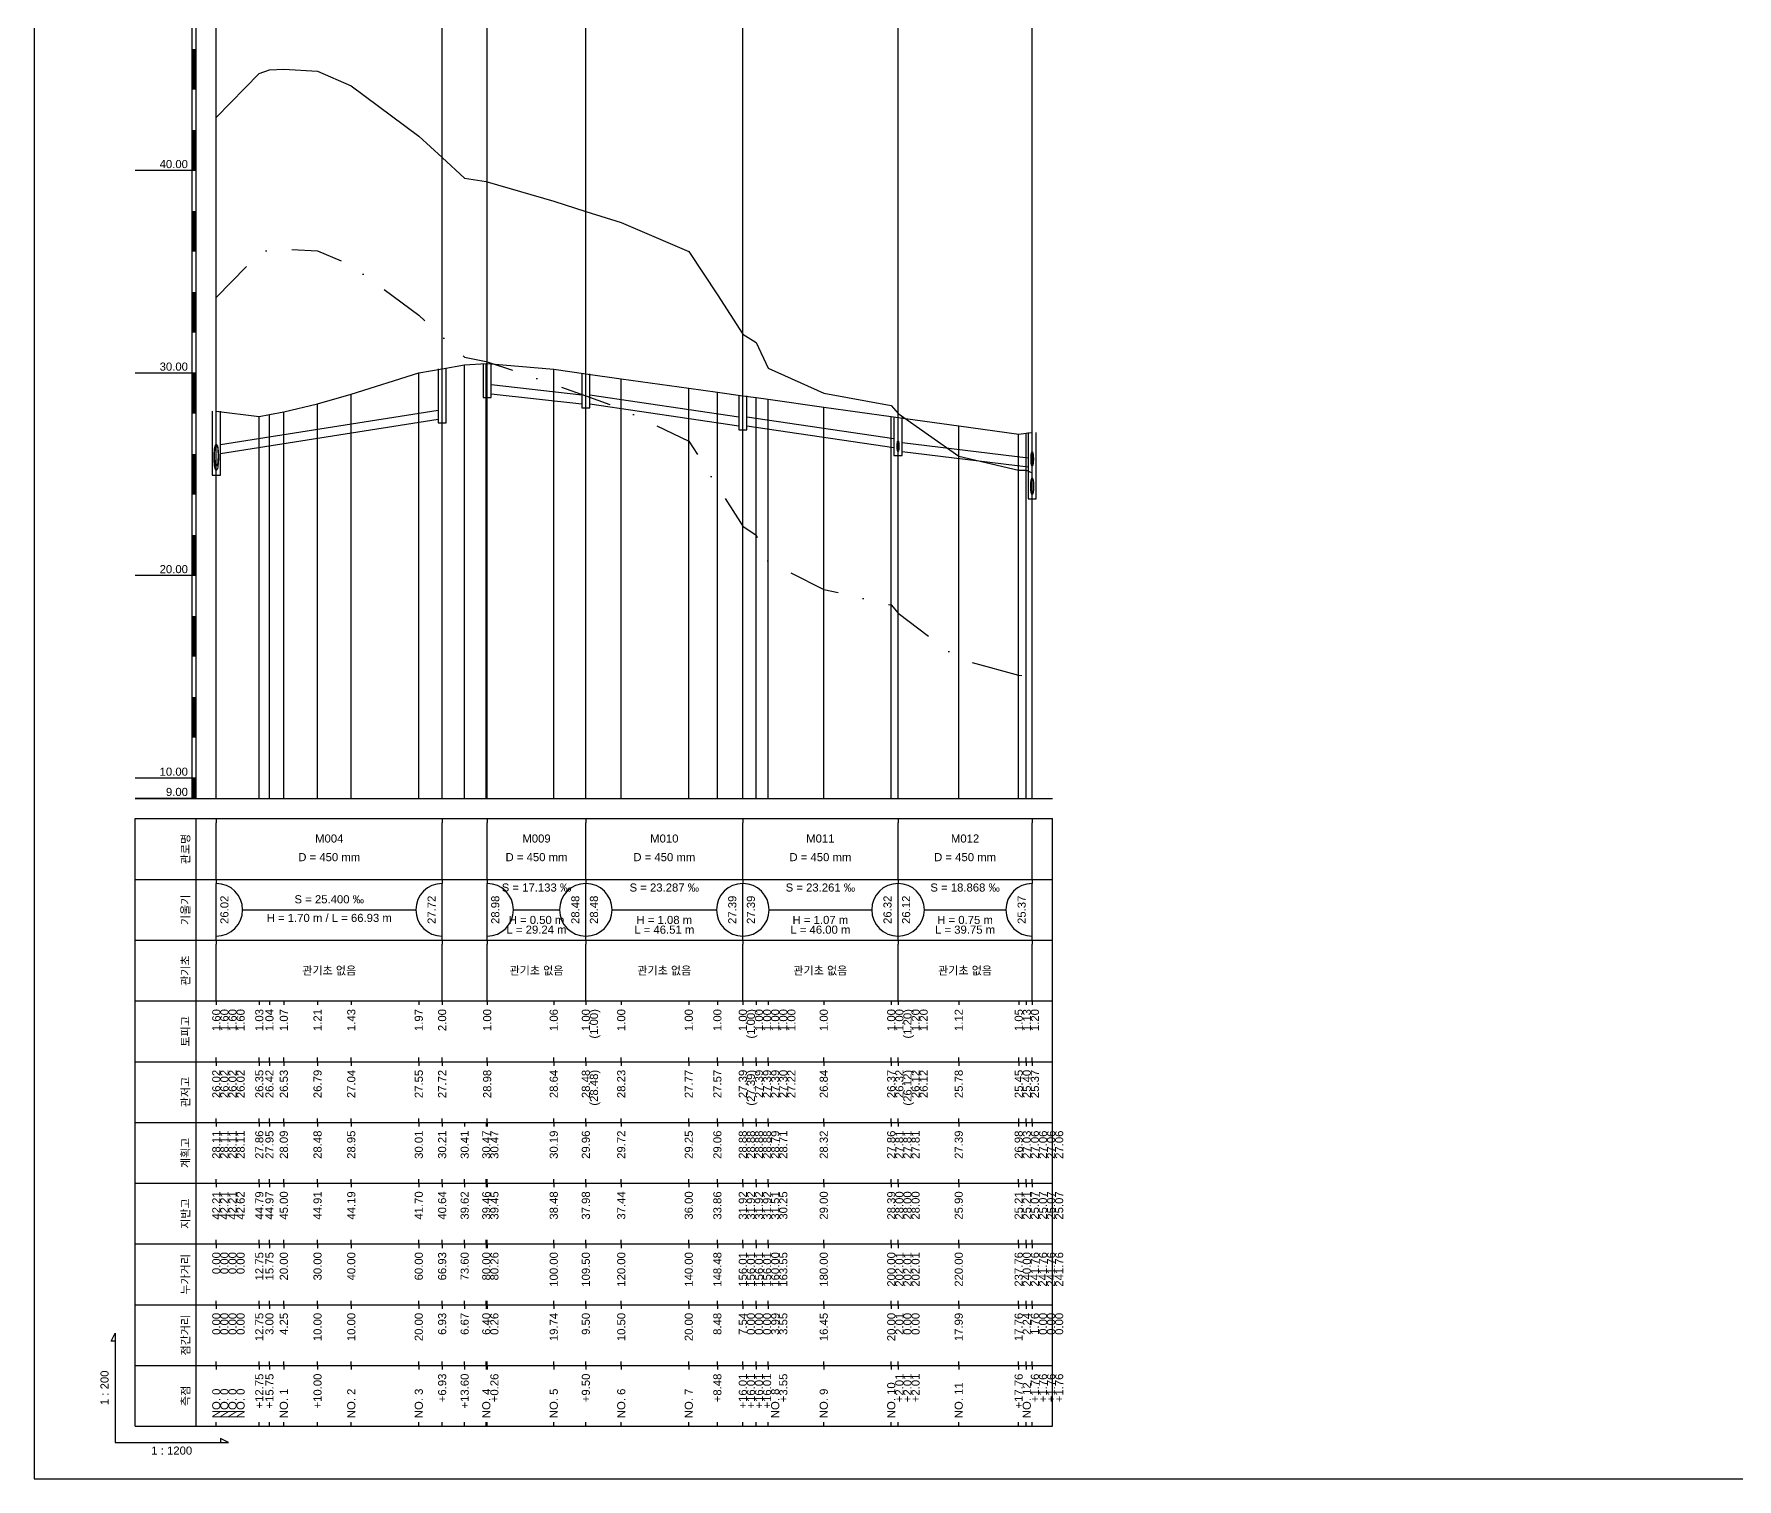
# Model space of a CAD drawing. Header units: millimetres. Extents: x -105495 to 3444, y -108190 to 2013.
# Drawn here: x 20 to 440.5, y -45080 to -44723.3 of the extents above; entities that cross this region are included whole.
import ezdxf
from ezdxf.enums import TextEntityAlignment as Align

# ---------------------------------------------------------------- set-up
doc = ezdxf.new("R2010")
doc.units = ezdxf.units.MM
doc.linetypes.add('DASHDOT', pattern=[25.4, 12.7, -6.35, 0, -6.35])
for name, color, linetype in [('KZ_종단_계획선', 1, 'Continuous'), ('KZ_종단_관로', 4, 'Continuous'), ('KZ_종단_깃발', 7, 'Continuous'), ('KZ_종단_도각', 7, 'Continuous'), ('KZ_종단_맨홀', 4, 'Continuous'), ('KZ_종단_수직선', 7, 'Continuous'), ('KZ_종단_암선1', 56, 'DASHDOT'), ('KZ_종단_원형관', 4, 'Continuous'), ('KZ_종단_지반선', 3, 'Continuous'), ('KZ_종단_테이블문자', 7, 'Continuous'), ('KZ_종단_테이블선', 7, 'Continuous'), ('KZ_종단_폴대', 7, 'Continuous')]:
    doc.layers.add(name, color=color, linetype=linetype)
doc.styles.get("Standard").update_dxf_attribs({"font": 'arial.ttf'})

msp = doc.modelspace()

# ---------------------------------------------------------------- linework, layer by layer
at = {"layer": 'KZ_종단_계획선'}
msp.add_lwpolyline([(65, -44816.44), (65, -44816.44), (65, -44816.44), (65, -44816.44), (75.62, -44817.7), (78.12, -44817.24), (81.67, -44816.54), (90, -44814.59), (98.33, -44812.24), (115, -44806.96), (120.77, -44805.94), (126.33, -44804.96), (131.67, -44804.65), (131.89, -44804.67), (148.33, -44806.07), (156.25, -44807.18), (165, -44808.4), (181.67, -44810.73), (188.73, -44811.71), (195.01, -44812.59), (195.01, -44812.59), (195.01, -44812.59), (195.01, -44812.59), (198.33, -44813.05), (201.29, -44813.47), (215, -44815.38), (231.67, -44817.71), (233.34, -44817.94), (233.35, -44817.94), (233.35, -44817.94), (248.33, -44820.03), (263.14, -44822.1), (265, -44821.87), (266.47, -44821.69)], dxfattribs=at)
at = {"layer": 'KZ_종단_관로'}
for p, q in [((132.89, -44809.86), (155.25, -44812.36)), ((132.89, -44812.11), (155.25, -44814.61)), ((157.25, -44812.36), (194.01, -44817.78)), ((66, -44824.63), (119.77, -44816.13)), ((157.25, -44814.61), (194.01, -44820.03)), ((66, -44826.88), (119.77, -44818.38)), ((196.01, -44817.78), (232.34, -44823.13)), ((196.01, -44820.03), (232.34, -44825.38)), ((234.34, -44824.15), (265.47, -44827.9)), ((234.34, -44826.4), (265.47, -44830.15))]:
    msp.add_line(p, q, dxfattribs=at)
at = {"layer": 'KZ_종단_깃발'}
for p, q in [((65, -44912), (65, -44692)), ((120.77, -44912), (120.77, -44692)), ((131.89, -44912), (131.89, -44692)), ((156.25, -44912), (156.25, -44692)), ((195.01, -44912), (195.01, -44692)), ((233.34, -44912), (233.34, -44692)), ((266.47, -44912), (266.47, -44692))]:
    msp.add_line(p, q, dxfattribs=at)
at = {"layer": 'KZ_종단_도각'}
msp.add_lwpolyline([(20, -45080), (861, -45080), (861, -44486), (20, -44486)], close=True, dxfattribs=at)
at = {"layer": 'KZ_종단_맨홀'}
for points in [[(119.77, -44805.94), (119.77, -44819.32), (121.77, -44819.32), (121.77, -44805.94)], [(130.89, -44804.67), (130.89, -44813.05), (132.89, -44813.05), (132.89, -44804.67)], [(155.25, -44807.18), (155.25, -44815.55), (157.25, -44815.55), (157.25, -44807.18)], [(194.01, -44812.59), (194.01, -44820.97), (196.01, -44820.97), (196.01, -44812.59)], [(64, -44816.44), (64, -44832.19), (66, -44832.19), (66, -44816.44)], [(232.34, -44817.94), (232.34, -44827.34), (234.34, -44827.34), (234.34, -44817.94)], [(265.47, -44821.69), (265.47, -44838.02), (267.47, -44838.02), (267.47, -44821.69)]]:
    msp.add_lwpolyline(points, dxfattribs=at)
at = {"layer": 'KZ_종단_수직선'}
for p, q in [((115, -44912), (115, -44806.96)), ((120.77, -44912), (120.77, -44805.94)), ((126.33, -44912), (126.33, -44804.96)), ((131.67, -44912), (131.67, -44804.65)), ((131.88, -44912), (131.88, -44804.67)), ((148.33, -44912), (148.33, -44806.07)), ((156.25, -44912), (156.25, -44807.18)), ((165, -44912), (165, -44808.4)), ((98.33, -44912), (98.33, -44812.24)), ((181.67, -44912), (181.67, -44810.73)), ((188.73, -44912), (188.73, -44811.71)), ((195.01, -44912), (195.01, -44812.59)), ((195.01, -44912), (195.01, -44812.59)), ((195.01, -44912), (195.01, -44812.59)), ((195.01, -44912), (195.01, -44812.59)), ((65, -44912), (65, -44816.44)), ((65, -44912), (65, -44816.44)), ((65, -44912), (65, -44816.44)), ((65, -44912), (65, -44816.44)), ((65, -44912), (65, -44816.44)), ((65, -44912), (65, -44816.44)), ((65, -44912), (65, -44816.44)), ((81.67, -44912), (81.67, -44816.54)), ((90, -44912), (90, -44814.59)), ((198.33, -44912), (198.33, -44813.05)), ((201.29, -44912), (201.29, -44813.47)), ((215, -44912), (215, -44815.38)), ((75.62, -44912), (75.62, -44817.7)), ((78.12, -44912), (78.12, -44817.24)), ((231.67, -44912), (231.67, -44817.71)), ((233.34, -44912), (233.34, -44817.94)), ((233.34, -44912), (233.34, -44817.94)), ((233.34, -44912), (233.34, -44817.94)), ((248.33, -44912), (248.33, -44820.03)), ((263.13, -44912), (263.13, -44822.1)), ((265, -44912), (265, -44821.87)), ((266.47, -44912), (266.47, -44821.69)), ((266.47, -44912), (266.47, -44821.69)), ((266.47, -44912), (266.47, -44821.69)), ((266.47, -44912), (266.47, -44821.69))]:
    msp.add_line(p, q, dxfattribs=at)
at = {"layer": 'KZ_종단_암선1', "flags": 128}
msp.add_lwpolyline([(65, -44790.4), (65, -44790.4), (65, -44790.4), (65, -44788.33), (75.62, -44777.47), (78.12, -44776.54), (81.67, -44776.38), (90, -44776.82), (98.33, -44780.37), (115, -44792.73), (120.77, -44798), (126.33, -44803.06), (131.67, -44804.12), (131.88, -44804.2), (148.33, -44809.76), (156.25, -44812.62), (165, -44815.77), (181.67, -44823.77), (188.73, -44834.84), (195.01, -44844.8), (195.01, -44844.8), (195.01, -44844.8), (195.01, -44844.8), (198.33, -44847.02), (201.29, -44853.5), (215, -44860.39), (231.67, -44864.25), (233.34, -44866.29), (233.34, -44866.29), (233.34, -44866.29), (248.33, -44877.54), (263.13, -44881.59), (265, -44881.71), (266.47, -44882.56), (266.47, -44882.56), (266.47, -44882.56), (266.47, -44882.56)], dxfattribs=at)
at = {"layer": 'KZ_종단_원형관'}
for p, q in [((64.66, -44825.37), (64.73, -44825.05)), ((64.72, -44825.36), (64.78, -44825.1)), ((64.73, -44825.05), (64.82, -44824.81)), ((64.78, -44825.1), (64.85, -44824.91)), ((64.82, -44824.81), (64.91, -44824.67)), ((64.85, -44824.91), (64.92, -44824.79)), ((64.91, -44824.67), (65, -44824.62)), ((64.92, -44824.79), (65, -44824.75)), ((65, -44824.62), (65.09, -44824.67)), ((65, -44824.75), (65.08, -44824.79)), ((65.08, -44824.79), (65.15, -44824.91)), ((65.09, -44824.67), (65.18, -44824.81)), ((65.15, -44824.91), (65.22, -44825.1)), ((65.18, -44824.81), (65.27, -44825.05)), ((65.22, -44825.1), (65.28, -44825.36)), ((65.27, -44825.05), (65.34, -44825.37)), ((233.12, -44825.06), (233.13, -44824.84)), ((233.13, -44825.29), (233.12, -44825.06)), ((233.13, -44824.84), (233.14, -44824.62)), ((233.14, -44825.51), (233.13, -44825.29)), ((233.14, -44824.62), (233.15, -44824.41)), ((233.15, -44824.41), (233.18, -44824.22)), ((233.18, -44824.22), (233.2, -44824.06)), ((233.2, -44824.06), (233.23, -44823.93)), ((233.23, -44823.93), (233.27, -44823.83)), ((233.27, -44823.83), (233.31, -44823.77)), ((233.31, -44823.77), (233.34, -44823.75)), ((233.34, -44823.75), (233.38, -44823.77)), ((233.38, -44823.77), (233.42, -44823.83)), ((233.42, -44823.83), (233.45, -44823.93)), ((233.45, -44823.93), (233.48, -44824.06)), ((233.48, -44824.06), (233.51, -44824.22)), ((233.51, -44824.22), (233.53, -44824.41)), ((233.53, -44824.41), (233.55, -44824.62)), ((233.55, -44824.62), (233.56, -44824.84)), ((233.56, -44825.29), (233.55, -44825.51)), ((233.56, -44824.84), (233.56, -44825.06)), ((233.56, -44825.06), (233.56, -44825.29)), ((64.47, -44827.81), (64.48, -44827.26)), ((64.48, -44828.36), (64.47, -44827.81)), ((64.48, -44827.26), (64.5, -44826.72)), ((64.5, -44828.9), (64.48, -44828.36)), ((64.5, -44826.72), (64.54, -44826.21)), ((64.54, -44829.4), (64.5, -44828.9)), ((64.54, -44826.21), (64.59, -44825.76)), ((64.59, -44829.86), (64.54, -44829.4)), ((64.56, -44827.37), (64.57, -44826.92)), ((64.57, -44827.83), (64.56, -44827.37)), ((64.57, -44826.92), (64.59, -44826.48)), ((64.59, -44828.27), (64.57, -44827.83)), ((64.59, -44825.76), (64.66, -44825.37)), ((64.59, -44826.48), (64.62, -44826.06)), ((64.62, -44828.69), (64.59, -44828.27)), ((64.62, -44826.06), (64.66, -44825.69)), ((64.66, -44829.06), (64.62, -44828.69)), ((64.66, -44825.69), (64.72, -44825.36)), ((64.72, -44829.39), (64.66, -44829.06)), ((64.78, -44829.65), (64.72, -44829.39)), ((65.28, -44829.39), (65.22, -44829.65)), ((65.28, -44825.36), (65.34, -44825.69)), ((65.34, -44829.06), (65.28, -44829.39)), ((65.34, -44825.37), (65.41, -44825.76)), ((65.34, -44825.69), (65.38, -44826.06)), ((65.38, -44828.69), (65.34, -44829.06)), ((65.38, -44826.06), (65.41, -44826.48)), ((65.41, -44828.27), (65.38, -44828.69)), ((65.41, -44825.76), (65.46, -44826.21)), ((65.41, -44826.48), (65.43, -44826.92)), ((65.43, -44827.83), (65.41, -44828.27)), ((65.46, -44829.4), (65.41, -44829.86)), ((65.43, -44826.92), (65.44, -44827.37)), ((65.44, -44827.37), (65.43, -44827.83)), ((65.46, -44826.21), (65.5, -44826.72)), ((65.5, -44828.9), (65.46, -44829.4)), ((65.5, -44826.72), (65.52, -44827.26)), ((65.52, -44828.36), (65.5, -44828.9)), ((65.52, -44827.26), (65.53, -44827.81)), ((65.53, -44827.81), (65.52, -44828.36)), ((233.15, -44825.72), (233.14, -44825.51)), ((233.18, -44825.91), (233.15, -44825.72)), ((233.2, -44826.07), (233.18, -44825.91)), ((233.23, -44826.2), (233.2, -44826.07)), ((233.27, -44826.3), (233.23, -44826.2)), ((233.31, -44826.36), (233.27, -44826.3)), ((233.34, -44826.38), (233.31, -44826.36)), ((233.38, -44826.36), (233.34, -44826.38)), ((233.42, -44826.3), (233.38, -44826.36)), ((233.45, -44826.2), (233.42, -44826.3)), ((233.48, -44826.07), (233.45, -44826.2)), ((233.51, -44825.91), (233.48, -44826.07)), ((233.53, -44825.72), (233.51, -44825.91)), ((233.55, -44825.51), (233.53, -44825.72)), ((266.18, -44827.89), (266.19, -44827.6)), ((266.18, -44828.19), (266.18, -44827.89)), ((266.18, -44828.5), (266.18, -44828.19)), ((266.19, -44828.79), (266.18, -44828.5)), ((266.19, -44827.6), (266.22, -44827.32)), ((266.22, -44829.07), (266.19, -44828.79)), ((266.22, -44827.32), (266.24, -44827.07)), ((266.24, -44829.32), (266.22, -44829.07)), ((266.24, -44827.07), (266.28, -44826.85)), ((266.28, -44829.54), (266.24, -44829.32)), ((266.25, -44827.59), (266.26, -44827.37)), ((266.25, -44827.82), (266.25, -44827.59)), ((266.25, -44828.05), (266.25, -44827.82)), ((266.26, -44828.27), (266.25, -44828.05)), ((266.26, -44827.37), (266.28, -44827.16)), ((266.28, -44828.48), (266.26, -44828.27)), ((266.28, -44826.85), (266.32, -44826.68)), ((266.28, -44827.16), (266.3, -44826.97)), ((266.3, -44828.67), (266.28, -44828.48)), ((266.3, -44826.97), (266.33, -44826.81)), ((266.33, -44828.83), (266.3, -44828.67)), ((266.32, -44826.68), (266.37, -44826.55)), ((266.33, -44826.81), (266.36, -44826.68)), ((266.36, -44828.96), (266.33, -44828.83)), ((266.36, -44826.68), (266.39, -44826.58)), ((266.39, -44829.06), (266.36, -44828.96)), ((266.37, -44826.55), (266.42, -44826.47)), ((266.39, -44826.58), (266.43, -44826.52)), ((266.43, -44829.11), (266.39, -44829.06)), ((266.42, -44826.47), (266.47, -44826.44)), ((266.43, -44826.52), (266.47, -44826.5)), ((266.47, -44829.13), (266.43, -44829.11)), ((266.47, -44826.44), (266.52, -44826.47)), ((266.47, -44826.5), (266.51, -44826.52)), ((266.51, -44829.11), (266.47, -44829.13)), ((266.51, -44826.52), (266.54, -44826.58)), ((266.54, -44829.06), (266.51, -44829.11)), ((266.52, -44826.47), (266.57, -44826.55)), ((266.54, -44826.58), (266.58, -44826.68)), ((266.58, -44828.96), (266.54, -44829.06)), ((266.57, -44826.55), (266.61, -44826.68)), ((266.58, -44826.68), (266.61, -44826.81)), ((266.61, -44828.83), (266.58, -44828.96)), ((266.61, -44826.68), (266.66, -44826.85)), ((266.61, -44826.81), (266.64, -44826.97)), ((266.64, -44828.67), (266.61, -44828.83)), ((266.64, -44826.97), (266.66, -44827.16)), ((266.66, -44828.48), (266.64, -44828.67)), ((266.66, -44826.85), (266.69, -44827.07)), ((266.66, -44827.16), (266.67, -44827.37)), ((266.67, -44828.27), (266.66, -44828.48)), ((266.69, -44829.32), (266.66, -44829.54)), ((266.67, -44827.37), (266.68, -44827.59)), ((266.68, -44828.05), (266.67, -44828.27)), ((266.68, -44827.59), (266.69, -44827.82)), ((266.69, -44827.82), (266.68, -44828.05)), ((266.69, -44827.07), (266.72, -44827.32)), ((266.72, -44829.07), (266.69, -44829.32)), ((266.72, -44827.32), (266.74, -44827.6)), ((266.74, -44828.79), (266.72, -44829.07)), ((266.74, -44827.6), (266.76, -44827.89)), ((266.76, -44828.5), (266.74, -44828.79)), ((266.76, -44827.89), (266.76, -44828.19)), ((266.76, -44828.19), (266.76, -44828.5)), ((64.66, -44830.25), (64.59, -44829.86)), ((64.73, -44830.57), (64.66, -44830.25)), ((64.82, -44830.81), (64.73, -44830.57)), ((64.85, -44829.84), (64.78, -44829.65)), ((64.91, -44830.95), (64.82, -44830.81)), ((64.92, -44829.96), (64.85, -44829.84)), ((65, -44831), (64.91, -44830.95)), ((65, -44830), (64.92, -44829.96)), ((65.08, -44829.96), (65, -44830)), ((65.09, -44830.95), (65, -44831)), ((65.15, -44829.84), (65.08, -44829.96)), ((65.18, -44830.81), (65.09, -44830.95)), ((65.22, -44829.65), (65.15, -44829.84)), ((65.27, -44830.57), (65.18, -44830.81)), ((65.34, -44830.25), (65.27, -44830.57)), ((65.41, -44829.86), (65.34, -44830.25)), ((266.17, -44833.92), (266.21, -44833.63)), ((266.21, -44833.63), (266.25, -44833.38)), ((266.25, -44833.38), (266.3, -44833.18)), ((266.32, -44829.71), (266.28, -44829.54)), ((266.3, -44833.18), (266.35, -44833.03)), ((266.37, -44829.84), (266.32, -44829.71)), ((266.35, -44833.03), (266.41, -44832.94)), ((266.42, -44829.92), (266.37, -44829.84)), ((266.41, -44832.94), (266.47, -44832.9)), ((266.47, -44829.94), (266.42, -44829.92)), ((266.52, -44829.92), (266.47, -44829.94)), ((266.47, -44832.9), (266.53, -44832.94)), ((266.57, -44829.84), (266.52, -44829.92)), ((266.53, -44832.94), (266.58, -44833.03)), ((266.61, -44829.71), (266.57, -44829.84)), ((266.58, -44833.03), (266.64, -44833.18)), ((266.66, -44829.54), (266.61, -44829.71)), ((266.64, -44833.18), (266.69, -44833.38)), ((266.69, -44833.38), (266.73, -44833.63)), ((266.73, -44833.63), (266.76, -44833.92)), ((266.13, -44834.59), (266.15, -44834.25)), ((266.13, -44834.94), (266.13, -44834.59)), ((266.13, -44835.3), (266.13, -44834.94)), ((266.15, -44835.64), (266.13, -44835.3)), ((266.15, -44834.25), (266.17, -44833.92)), ((266.17, -44835.96), (266.15, -44835.64)), ((266.21, -44836.26), (266.17, -44835.96)), ((266.25, -44836.51), (266.21, -44836.26)), ((266.3, -44836.71), (266.25, -44836.51)), ((266.35, -44836.86), (266.3, -44836.71)), ((266.41, -44836.95), (266.35, -44836.86)), ((266.47, -44836.98), (266.41, -44836.95)), ((266.53, -44836.95), (266.47, -44836.98)), ((266.58, -44836.86), (266.53, -44836.95)), ((266.64, -44836.71), (266.58, -44836.86)), ((266.69, -44836.51), (266.64, -44836.71)), ((266.73, -44836.26), (266.69, -44836.51)), ((266.76, -44835.96), (266.73, -44836.26)), ((266.76, -44833.92), (266.79, -44834.25)), ((266.79, -44835.64), (266.76, -44835.96)), ((266.79, -44834.25), (266.8, -44834.59)), ((266.8, -44835.3), (266.79, -44835.64)), ((266.8, -44834.59), (266.81, -44834.94)), ((266.81, -44834.94), (266.8, -44835.3))]:
    msp.add_line(p, q, dxfattribs=at)
at = {"layer": 'KZ_종단_지반선', "flags": 128}
msp.add_lwpolyline([(65, -44745.95), (65, -44745.95), (65, -44745.95), (65, -44743.88), (75.62, -44733.06), (78.12, -44732.15), (81.67, -44732), (90, -44732.47), (98.33, -44736.07), (115, -44748.5), (120.77, -44753.79), (126.33, -44758.88), (131.67, -44759.7), (131.88, -44759.76), (148.33, -44764.59), (156.25, -44767.08), (165, -44769.82), (181.67, -44777), (188.73, -44787.72), (195.01, -44797.38), (195.01, -44797.38), (195.01, -44797.38), (195.01, -44797.38), (198.33, -44799.44), (201.29, -44805.77), (215, -44812), (231.67, -44815.04), (233.34, -44817), (233.34, -44817), (233.34, -44817), (248.33, -44827.52), (263.13, -44830.94), (265, -44830.94), (266.47, -44831.66), (266.47, -44831.66), (266.47, -44831.66), (266.47, -44831.66)], dxfattribs=at)
at = {"layer": 'KZ_종단_테이블문자'}
for p, q in [((65, -44917), (65, -44918)), ((120.77, -44917), (120.77, -44918)), ((131.88, -44917), (131.88, -44918)), ((156.25, -44917), (156.25, -44918)), ((156.25, -44917), (156.25, -44918)), ((195.01, -44917), (195.01, -44918)), ((195.01, -44917), (195.01, -44918)), ((233.34, -44917), (233.34, -44918)), ((233.34, -44917), (233.34, -44918)), ((266.47, -44917), (266.47, -44918)), ((65, -44931), (65, -44918)), ((120.77, -44931), (120.77, -44918)), ((131.88, -44931), (131.88, -44918)), ((156.25, -44931), (156.25, -44918)), ((156.25, -44931), (156.25, -44918)), ((195.01, -44931), (195.01, -44918)), ((195.01, -44931), (195.01, -44918)), ((233.34, -44931), (233.34, -44918)), ((233.34, -44931), (233.34, -44918)), ((266.47, -44931), (266.47, -44918)), ((65, -44932), (65, -44931)), ((65, -44932), (65, -44933)), ((65, -44946), (65, -44933)), ((120.77, -44932), (120.77, -44931)), ((120.77, -44932), (120.77, -44933)), ((120.77, -44946), (120.77, -44933)), ((131.88, -44932), (131.88, -44931)), ((131.88, -44932), (131.88, -44933)), ((131.88, -44946), (131.88, -44933)), ((156.25, -44932), (156.25, -44931)), ((156.25, -44932), (156.25, -44931)), ((156.25, -44932), (156.25, -44933)), ((156.25, -44932), (156.25, -44933)), ((156.25, -44946), (156.25, -44933)), ((156.25, -44946), (156.25, -44933)), ((195.01, -44932), (195.01, -44931)), ((195.01, -44932), (195.01, -44931)), ((195.01, -44932), (195.01, -44933)), ((195.01, -44932), (195.01, -44933)), ((195.01, -44946), (195.01, -44933)), ((195.01, -44946), (195.01, -44933)), ((233.34, -44932), (233.34, -44931)), ((233.34, -44932), (233.34, -44931)), ((233.34, -44932), (233.34, -44933)), ((233.34, -44932), (233.34, -44933)), ((233.34, -44946), (233.34, -44933)), ((233.34, -44946), (233.34, -44933)), ((266.47, -44932), (266.47, -44931)), ((266.47, -44932), (266.47, -44933)), ((266.47, -44946), (266.47, -44933)), ((71.42, -44939.5), (114.36, -44939.5)), ((138.3, -44939.5), (149.83, -44939.5)), ((162.67, -44939.5), (188.59, -44939.5)), ((201.42, -44939.5), (226.92, -44939.5)), ((239.76, -44939.5), (260.05, -44939.5)), ((65, -44947), (65, -44946)), ((65, -44947), (65, -44948)), ((120.77, -44947), (120.77, -44946)), ((120.77, -44947), (120.77, -44948)), ((131.88, -44947), (131.88, -44946)), ((131.88, -44947), (131.88, -44948)), ((156.25, -44947), (156.25, -44946)), ((156.25, -44947), (156.25, -44946)), ((156.25, -44947), (156.25, -44948)), ((156.25, -44947), (156.25, -44948)), ((195.01, -44947), (195.01, -44946)), ((195.01, -44947), (195.01, -44946)), ((195.01, -44947), (195.01, -44948)), ((195.01, -44947), (195.01, -44948)), ((233.34, -44947), (233.34, -44946)), ((233.34, -44947), (233.34, -44946)), ((233.34, -44947), (233.34, -44948)), ((233.34, -44947), (233.34, -44948)), ((266.47, -44947), (266.47, -44946)), ((266.47, -44947), (266.47, -44948)), ((65, -44961), (65, -44948)), ((120.77, -44961), (120.77, -44948)), ((131.88, -44961), (131.88, -44948)), ((156.25, -44961), (156.25, -44948)), ((156.25, -44961), (156.25, -44948)), ((195.01, -44961), (195.01, -44948)), ((195.01, -44961), (195.01, -44948)), ((233.34, -44961), (233.34, -44948)), ((233.34, -44961), (233.34, -44948)), ((266.47, -44961), (266.47, -44948)), ((65, -44962), (65, -44961)), ((120.77, -44962), (120.77, -44961)), ((131.88, -44962), (131.88, -44961)), ((156.25, -44962), (156.25, -44961)), ((156.25, -44962), (156.25, -44961)), ((195.01, -44962), (195.01, -44961)), ((195.01, -44962), (195.01, -44961)), ((233.34, -44962), (233.34, -44961)), ((233.34, -44962), (233.34, -44961)), ((266.47, -44962), (266.47, -44961))]:
    msp.add_line(p, q, dxfattribs=at)
for centre, start, end in [((65, -44939.5), 270, 90), ((120.77, -44939.5), 90, 270), ((131.88, -44939.5), 270, 90), ((156.25, -44939.5), 90, 270), ((156.25, -44939.5), 270, 90), ((195.01, -44939.5), 90, 270), ((195.01, -44939.5), 270, 90), ((233.34, -44939.5), 90, 270), ((233.34, -44939.5), 270, 90), ((266.47, -44939.5), 90, 270)]:
    msp.add_arc(centre, 6.5, start, end, dxfattribs=at)
at = {"layer": 'KZ_종단_테이블선'}
for p, q in [((45, -44912), (271.47, -44912)), ((45, -44932), (45, -44917)), ((45, -44917), (271.47, -44917)), ((60, -44932), (60, -44917)), ((271.47, -44932), (271.47, -44917)), ((45, -44947), (45, -44932)), ((45, -44932), (271.47, -44932)), ((60, -44947), (60, -44932)), ((271.47, -44947), (271.47, -44932)), ((45, -44962), (45, -44947)), ((45, -44947), (271.47, -44947)), ((60, -44962), (60, -44947)), ((271.47, -44962), (271.47, -44947)), ((45, -44977), (45, -44962)), ((45, -44962), (271.47, -44962)), ((60, -44977), (60, -44962)), ((65, -44962), (65, -44963)), ((65, -44962), (65, -44963)), ((65, -44962), (65, -44963)), ((65, -44962), (65, -44963)), ((75.62, -44962), (75.62, -44963)), ((78.12, -44962), (78.12, -44963)), ((81.67, -44962), (81.67, -44963)), ((90, -44962), (90, -44963)), ((98.33, -44962), (98.33, -44963)), ((115, -44962), (115, -44963)), ((120.77, -44962), (120.77, -44963)), ((131.89, -44962), (131.89, -44963)), ((148.33, -44962), (148.33, -44963)), ((156.25, -44962), (156.25, -44963)), ((165, -44962), (165, -44963)), ((181.67, -44962), (181.67, -44963)), ((188.73, -44962), (188.73, -44963)), ((195.01, -44962), (195.01, -44963)), ((195.01, -44962), (195.01, -44963)), ((195.01, -44962), (195.01, -44963)), ((195.01, -44962), (195.01, -44963)), ((198.33, -44962), (198.33, -44963)), ((201.29, -44962), (201.29, -44963)), ((215, -44962), (215, -44963)), ((231.67, -44962), (231.67, -44963)), ((233.34, -44962), (233.34, -44963)), ((233.35, -44962), (233.35, -44963)), ((233.35, -44962), (233.35, -44963)), ((248.33, -44962), (248.33, -44963)), ((263.14, -44962), (263.14, -44963)), ((265, -44962), (265, -44963)), ((266.47, -44962), (266.47, -44963)), ((271.47, -44977), (271.47, -44962)), ((65, -44977), (65, -44976)), ((65, -44977), (65, -44976)), ((65, -44977), (65, -44976)), ((65, -44977), (65, -44976)), ((75.62, -44977), (75.62, -44976)), ((78.12, -44977), (78.12, -44976)), ((81.67, -44977), (81.67, -44976)), ((90, -44977), (90, -44976)), ((98.33, -44977), (98.33, -44976)), ((115, -44977), (115, -44976)), ((120.77, -44977), (120.77, -44976)), ((131.89, -44977), (131.89, -44976)), ((148.33, -44977), (148.33, -44976)), ((156.25, -44977), (156.25, -44976)), ((165, -44977), (165, -44976)), ((181.67, -44977), (181.67, -44976)), ((188.73, -44977), (188.73, -44976)), ((195.01, -44977), (195.01, -44976)), ((195.01, -44977), (195.01, -44976)), ((195.01, -44977), (195.01, -44976)), ((195.01, -44977), (195.01, -44976)), ((198.33, -44977), (198.33, -44976)), ((201.29, -44977), (201.29, -44976)), ((215, -44977), (215, -44976)), ((231.67, -44977), (231.67, -44976)), ((233.34, -44977), (233.34, -44976)), ((233.35, -44977), (233.35, -44976)), ((233.35, -44977), (233.35, -44976)), ((248.33, -44977), (248.33, -44976)), ((263.14, -44977), (263.14, -44976)), ((265, -44977), (265, -44976)), ((266.47, -44977), (266.47, -44976)), ((45, -44992), (45, -44977)), ((45, -44977), (271.47, -44977)), ((60, -44992), (60, -44977)), ((65, -44977), (65, -44978)), ((65, -44977), (65, -44978)), ((65, -44977), (65, -44978)), ((65, -44977), (65, -44978)), ((75.62, -44977), (75.62, -44978)), ((78.12, -44977), (78.12, -44978)), ((81.67, -44977), (81.67, -44978)), ((90, -44977), (90, -44978)), ((98.33, -44977), (98.33, -44978)), ((115, -44977), (115, -44978)), ((120.77, -44977), (120.77, -44978)), ((131.89, -44977), (131.89, -44978)), ((148.33, -44977), (148.33, -44978)), ((156.25, -44977), (156.25, -44978)), ((165, -44977), (165, -44978)), ((181.67, -44977), (181.67, -44978)), ((188.73, -44977), (188.73, -44978)), ((195.01, -44977), (195.01, -44978)), ((195.01, -44977), (195.01, -44978)), ((195.01, -44977), (195.01, -44978)), ((195.01, -44977), (195.01, -44978)), ((198.33, -44977), (198.33, -44978)), ((201.29, -44977), (201.29, -44978)), ((215, -44977), (215, -44978)), ((231.67, -44977), (231.67, -44978)), ((233.34, -44977), (233.34, -44978)), ((233.35, -44977), (233.35, -44978)), ((233.35, -44977), (233.35, -44978)), ((248.33, -44977), (248.33, -44978)), ((263.14, -44977), (263.14, -44978)), ((265, -44977), (265, -44978)), ((266.47, -44977), (266.47, -44978)), ((271.47, -44992), (271.47, -44977)), ((45, -45007), (45, -44992)), ((45, -44992), (271.47, -44992)), ((60, -45007), (60, -44992)), ((65, -44992), (65, -44991)), ((65, -44992), (65, -44991)), ((65, -44992), (65, -44991)), ((65, -44992), (65, -44991)), ((65, -44992), (65, -44993)), ((65, -44992), (65, -44993)), ((65, -44992), (65, -44993)), ((65, -44992), (65, -44993)), ((75.62, -44992), (75.62, -44991)), ((75.62, -44992), (75.62, -44993)), ((78.12, -44992), (78.12, -44991)), ((78.12, -44992), (78.12, -44993)), ((81.67, -44992), (81.67, -44991)), ((81.67, -44992), (81.67, -44993)), ((90, -44992), (90, -44991)), ((90, -44992), (90, -44993)), ((98.33, -44992), (98.33, -44991)), ((98.33, -44992), (98.33, -44993)), ((115, -44992), (115, -44991)), ((115, -44992), (115, -44993)), ((120.77, -44992), (120.77, -44991)), ((120.77, -44992), (120.77, -44993)), ((126.33, -44992), (126.33, -44993)), ((131.67, -44992), (131.67, -44993)), ((131.88, -44992), (131.88, -44993)), ((131.89, -44992), (131.89, -44991)), ((148.33, -44992), (148.33, -44991)), ((148.33, -44992), (148.33, -44993)), ((156.25, -44992), (156.25, -44991)), ((156.25, -44992), (156.25, -44993)), ((165, -44992), (165, -44991)), ((165, -44992), (165, -44993)), ((181.67, -44992), (181.67, -44991)), ((181.67, -44992), (181.67, -44993)), ((188.73, -44992), (188.73, -44991)), ((188.73, -44992), (188.73, -44993)), ((195.01, -44992), (195.01, -44991)), ((195.01, -44992), (195.01, -44991)), ((195.01, -44992), (195.01, -44991)), ((195.01, -44992), (195.01, -44991)), ((195.01, -44992), (195.01, -44993)), ((195.01, -44992), (195.01, -44993)), ((195.01, -44992), (195.01, -44993)), ((195.01, -44992), (195.01, -44993)), ((198.33, -44992), (198.33, -44991)), ((198.33, -44992), (198.33, -44993)), ((201.29, -44992), (201.29, -44991)), ((201.29, -44992), (201.29, -44993)), ((215, -44992), (215, -44991)), ((215, -44992), (215, -44993)), ((231.67, -44992), (231.67, -44991)), ((231.67, -44992), (231.67, -44993)), ((233.34, -44992), (233.34, -44991)), ((233.34, -44992), (233.34, -44993)), ((233.34, -44992), (233.34, -44993)), ((233.34, -44992), (233.34, -44993)), ((233.35, -44992), (233.35, -44991)), ((233.35, -44992), (233.35, -44991)), ((248.33, -44992), (248.33, -44991)), ((248.33, -44992), (248.33, -44993)), ((263.13, -44992), (263.13, -44993)), ((263.14, -44992), (263.14, -44991)), ((265, -44992), (265, -44991)), ((265, -44992), (265, -44993)), ((266.47, -44992), (266.47, -44991)), ((266.47, -44992), (266.47, -44993)), ((266.47, -44992), (266.47, -44993)), ((266.47, -44992), (266.47, -44993)), ((266.47, -44992), (266.47, -44993)), ((271.47, -45007), (271.47, -44992)), ((65, -45007), (65, -45006)), ((65, -45007), (65, -45006)), ((65, -45007), (65, -45006)), ((65, -45007), (65, -45006)), ((75.62, -45007), (75.62, -45006)), ((78.12, -45007), (78.12, -45006)), ((81.67, -45007), (81.67, -45006)), ((90, -45007), (90, -45006)), ((98.33, -45007), (98.33, -45006)), ((115, -45007), (115, -45006)), ((120.77, -45007), (120.77, -45006)), ((126.33, -45007), (126.33, -45006)), ((131.67, -45007), (131.67, -45006)), ((131.88, -45007), (131.88, -45006)), ((148.33, -45007), (148.33, -45006)), ((156.25, -45007), (156.25, -45006)), ((165, -45007), (165, -45006)), ((181.67, -45007), (181.67, -45006)), ((188.73, -45007), (188.73, -45006)), ((195.01, -45007), (195.01, -45006)), ((195.01, -45007), (195.01, -45006)), ((195.01, -45007), (195.01, -45006)), ((195.01, -45007), (195.01, -45006)), ((198.33, -45007), (198.33, -45006)), ((201.29, -45007), (201.29, -45006)), ((215, -45007), (215, -45006)), ((231.67, -45007), (231.67, -45006)), ((233.34, -45007), (233.34, -45006)), ((233.34, -45007), (233.34, -45006)), ((233.34, -45007), (233.34, -45006)), ((248.33, -45007), (248.33, -45006)), ((263.13, -45007), (263.13, -45006)), ((265, -45007), (265, -45006)), ((266.47, -45007), (266.47, -45006)), ((266.47, -45007), (266.47, -45006)), ((266.47, -45007), (266.47, -45006)), ((266.47, -45007), (266.47, -45006)), ((45, -45022), (45, -45007)), ((45, -45007), (271.47, -45007)), ((60, -45022), (60, -45007)), ((65, -45007), (65, -45008)), ((65, -45007), (65, -45008)), ((65, -45007), (65, -45008)), ((65, -45007), (65, -45008)), ((75.62, -45007), (75.62, -45008)), ((78.12, -45007), (78.12, -45008)), ((81.67, -45007), (81.67, -45008)), ((90, -45007), (90, -45008)), ((98.33, -45007), (98.33, -45008)), ((115, -45007), (115, -45008)), ((120.77, -45007), (120.77, -45008)), ((126.33, -45007), (126.33, -45008)), ((131.67, -45007), (131.67, -45008)), ((131.88, -45007), (131.88, -45008)), ((148.33, -45007), (148.33, -45008)), ((156.25, -45007), (156.25, -45008)), ((165, -45007), (165, -45008)), ((181.67, -45007), (181.67, -45008)), ((188.73, -45007), (188.73, -45008)), ((195.01, -45007), (195.01, -45008)), ((195.01, -45007), (195.01, -45008)), ((195.01, -45007), (195.01, -45008)), ((195.01, -45007), (195.01, -45008)), ((198.33, -45007), (198.33, -45008)), ((201.29, -45007), (201.29, -45008)), ((215, -45007), (215, -45008)), ((231.67, -45007), (231.67, -45008)), ((233.34, -45007), (233.34, -45008)), ((233.34, -45007), (233.34, -45008)), ((233.34, -45007), (233.34, -45008)), ((248.33, -45007), (248.33, -45008)), ((263.13, -45007), (263.13, -45008)), ((265, -45007), (265, -45008)), ((266.47, -45007), (266.47, -45008)), ((266.47, -45007), (266.47, -45008)), ((266.47, -45007), (266.47, -45008)), ((266.47, -45007), (266.47, -45008)), ((271.47, -45022), (271.47, -45007)), ((45, -45037), (45, -45022)), ((45, -45022), (271.47, -45022)), ((60, -45037), (60, -45022)), ((65, -45022), (65, -45021)), ((65, -45022), (65, -45021)), ((65, -45022), (65, -45021)), ((65, -45022), (65, -45021)), ((65, -45022), (65, -45023)), ((65, -45022), (65, -45023)), ((65, -45022), (65, -45023)), ((65, -45022), (65, -45023)), ((75.62, -45022), (75.62, -45021)), ((75.62, -45022), (75.62, -45023)), ((78.12, -45022), (78.12, -45021)), ((78.12, -45022), (78.12, -45023)), ((81.67, -45022), (81.67, -45021)), ((81.67, -45022), (81.67, -45023)), ((90, -45022), (90, -45021)), ((90, -45022), (90, -45023)), ((98.33, -45022), (98.33, -45021)), ((98.33, -45022), (98.33, -45023)), ((115, -45022), (115, -45021)), ((115, -45022), (115, -45023)), ((120.77, -45022), (120.77, -45021)), ((120.77, -45022), (120.77, -45023)), ((126.33, -45022), (126.33, -45021)), ((126.33, -45022), (126.33, -45023)), ((131.67, -45022), (131.67, -45021)), ((131.67, -45022), (131.67, -45023)), ((131.88, -45022), (131.88, -45021)), ((131.88, -45022), (131.88, -45023)), ((148.33, -45022), (148.33, -45021)), ((148.33, -45022), (148.33, -45023)), ((156.25, -45022), (156.25, -45021)), ((156.25, -45022), (156.25, -45023)), ((165, -45022), (165, -45021)), ((165, -45022), (165, -45023)), ((181.67, -45022), (181.67, -45021)), ((181.67, -45022), (181.67, -45023)), ((188.73, -45022), (188.73, -45021)), ((188.73, -45022), (188.73, -45023)), ((195.01, -45022), (195.01, -45021)), ((195.01, -45022), (195.01, -45021)), ((195.01, -45022), (195.01, -45021)), ((195.01, -45022), (195.01, -45021)), ((195.01, -45022), (195.01, -45023)), ((195.01, -45022), (195.01, -45023)), ((195.01, -45022), (195.01, -45023)), ((195.01, -45022), (195.01, -45023)), ((198.33, -45022), (198.33, -45021)), ((198.33, -45022), (198.33, -45023)), ((201.29, -45022), (201.29, -45021)), ((201.29, -45022), (201.29, -45023)), ((215, -45022), (215, -45021)), ((215, -45022), (215, -45023)), ((231.67, -45022), (231.67, -45021)), ((231.67, -45022), (231.67, -45023)), ((233.34, -45022), (233.34, -45021)), ((233.34, -45022), (233.34, -45021)), ((233.34, -45022), (233.34, -45021)), ((233.34, -45022), (233.34, -45023)), ((233.34, -45022), (233.34, -45023)), ((233.34, -45022), (233.34, -45023)), ((248.33, -45022), (248.33, -45021)), ((248.33, -45022), (248.33, -45023)), ((263.13, -45022), (263.13, -45021)), ((263.13, -45022), (263.13, -45023)), ((265, -45022), (265, -45021)), ((265, -45022), (265, -45023)), ((266.47, -45022), (266.47, -45021)), ((266.47, -45022), (266.47, -45021)), ((266.47, -45022), (266.47, -45021)), ((266.47, -45022), (266.47, -45021)), ((266.47, -45022), (266.47, -45023)), ((266.47, -45022), (266.47, -45023)), ((266.47, -45022), (266.47, -45023)), ((266.47, -45022), (266.47, -45023)), ((271.47, -45037), (271.47, -45022)), ((45, -45052), (45, -45037)), ((45, -45037), (271.47, -45037)), ((60, -45052), (60, -45037)), ((65, -45037), (65, -45036)), ((65, -45037), (65, -45036)), ((65, -45037), (65, -45036)), ((65, -45037), (65, -45036)), ((65, -45037), (65, -45038)), ((65, -45037), (65, -45038)), ((65, -45037), (65, -45038)), ((65, -45037), (65, -45038)), ((75.62, -45037), (75.62, -45036)), ((75.62, -45037), (75.62, -45038)), ((78.12, -45037), (78.12, -45036)), ((78.12, -45037), (78.12, -45038)), ((81.67, -45037), (81.67, -45036)), ((81.67, -45037), (81.67, -45038)), ((90, -45037), (90, -45036)), ((90, -45037), (90, -45038)), ((98.33, -45037), (98.33, -45036)), ((98.33, -45037), (98.33, -45038)), ((115, -45037), (115, -45036)), ((115, -45037), (115, -45038)), ((120.77, -45037), (120.77, -45036)), ((120.77, -45037), (120.77, -45038)), ((126.33, -45037), (126.33, -45036)), ((126.33, -45037), (126.33, -45038)), ((131.67, -45037), (131.67, -45036)), ((131.67, -45037), (131.67, -45038)), ((131.88, -45037), (131.88, -45036)), ((131.88, -45037), (131.88, -45038)), ((148.33, -45037), (148.33, -45036)), ((148.33, -45037), (148.33, -45038)), ((156.25, -45037), (156.25, -45036)), ((156.25, -45037), (156.25, -45038)), ((165, -45037), (165, -45036)), ((165, -45037), (165, -45038)), ((181.67, -45037), (181.67, -45036)), ((181.67, -45037), (181.67, -45038)), ((188.73, -45037), (188.73, -45036)), ((188.73, -45037), (188.73, -45038)), ((195.01, -45037), (195.01, -45036)), ((195.01, -45037), (195.01, -45036)), ((195.01, -45037), (195.01, -45036)), ((195.01, -45037), (195.01, -45036)), ((195.01, -45037), (195.01, -45038)), ((195.01, -45037), (195.01, -45038)), ((195.01, -45037), (195.01, -45038)), ((195.01, -45037), (195.01, -45038)), ((198.33, -45037), (198.33, -45036)), ((198.33, -45037), (198.33, -45038)), ((201.29, -45037), (201.29, -45036)), ((201.29, -45037), (201.29, -45038)), ((215, -45037), (215, -45036)), ((215, -45037), (215, -45038)), ((231.67, -45037), (231.67, -45036)), ((231.67, -45037), (231.67, -45038)), ((233.34, -45037), (233.34, -45036)), ((233.34, -45037), (233.34, -45036)), ((233.34, -45037), (233.34, -45036)), ((233.34, -45037), (233.34, -45038)), ((233.34, -45037), (233.34, -45038)), ((233.34, -45037), (233.34, -45038)), ((248.33, -45037), (248.33, -45036)), ((248.33, -45037), (248.33, -45038)), ((263.13, -45037), (263.13, -45036)), ((263.13, -45037), (263.13, -45038)), ((265, -45037), (265, -45036)), ((265, -45037), (265, -45038)), ((266.47, -45037), (266.47, -45036)), ((266.47, -45037), (266.47, -45036)), ((266.47, -45037), (266.47, -45036)), ((266.47, -45037), (266.47, -45036)), ((266.47, -45037), (266.47, -45038)), ((266.47, -45037), (266.47, -45038)), ((266.47, -45037), (266.47, -45038)), ((266.47, -45037), (266.47, -45038)), ((271.47, -45052), (271.47, -45037)), ((45, -45067), (45, -45052)), ((45, -45052), (271.47, -45052)), ((60, -45067), (60, -45052)), ((65, -45052), (65, -45051)), ((65, -45052), (65, -45051)), ((65, -45052), (65, -45051)), ((65, -45052), (65, -45051)), ((65, -45052), (65, -45053)), ((65, -45052), (65, -45053)), ((65, -45052), (65, -45053)), ((65, -45052), (65, -45053)), ((75.62, -45052), (75.62, -45051)), ((75.62, -45052), (75.62, -45053)), ((78.12, -45052), (78.12, -45051)), ((78.12, -45052), (78.12, -45053)), ((81.67, -45052), (81.67, -45051)), ((81.67, -45052), (81.67, -45053)), ((90, -45052), (90, -45051)), ((90, -45052), (90, -45053)), ((98.33, -45052), (98.33, -45051)), ((98.33, -45052), (98.33, -45053)), ((115, -45052), (115, -45051)), ((115, -45052), (115, -45053)), ((120.77, -45052), (120.77, -45051)), ((120.77, -45052), (120.77, -45053)), ((126.33, -45052), (126.33, -45051)), ((126.33, -45052), (126.33, -45053)), ((131.67, -45052), (131.67, -45051)), ((131.67, -45052), (131.67, -45053)), ((131.88, -45052), (131.88, -45051)), ((131.88, -45052), (131.88, -45053)), ((148.33, -45052), (148.33, -45051)), ((148.33, -45052), (148.33, -45053)), ((156.25, -45052), (156.25, -45051)), ((156.25, -45052), (156.25, -45053)), ((165, -45052), (165, -45051)), ((165, -45052), (165, -45053)), ((181.67, -45052), (181.67, -45051)), ((181.67, -45052), (181.67, -45053)), ((188.73, -45052), (188.73, -45051)), ((188.73, -45052), (188.73, -45053)), ((195.01, -45052), (195.01, -45051)), ((195.01, -45052), (195.01, -45051)), ((195.01, -45052), (195.01, -45051)), ((195.01, -45052), (195.01, -45051)), ((195.01, -45052), (195.01, -45053)), ((195.01, -45052), (195.01, -45053)), ((195.01, -45052), (195.01, -45053)), ((195.01, -45052), (195.01, -45053)), ((198.33, -45052), (198.33, -45051)), ((198.33, -45052), (198.33, -45053)), ((201.29, -45052), (201.29, -45051)), ((201.29, -45052), (201.29, -45053)), ((215, -45052), (215, -45051)), ((215, -45052), (215, -45053)), ((231.67, -45052), (231.67, -45051)), ((231.67, -45052), (231.67, -45053)), ((233.34, -45052), (233.34, -45051)), ((233.34, -45052), (233.34, -45051)), ((233.34, -45052), (233.34, -45051)), ((233.34, -45052), (233.34, -45053)), ((233.34, -45052), (233.34, -45053)), ((233.34, -45052), (233.34, -45053)), ((248.33, -45052), (248.33, -45051)), ((248.33, -45052), (248.33, -45053)), ((263.13, -45052), (263.13, -45051)), ((263.13, -45052), (263.13, -45053)), ((265, -45052), (265, -45051)), ((265, -45052), (265, -45053)), ((266.47, -45052), (266.47, -45051)), ((266.47, -45052), (266.47, -45051)), ((266.47, -45052), (266.47, -45051)), ((266.47, -45052), (266.47, -45051)), ((266.47, -45052), (266.47, -45053)), ((266.47, -45052), (266.47, -45053)), ((266.47, -45052), (266.47, -45053)), ((266.47, -45052), (266.47, -45053)), ((271.47, -45067), (271.47, -45052)), ((45, -45067), (271.47, -45067)), ((65, -45067), (65, -45066)), ((65, -45067), (65, -45066)), ((65, -45067), (65, -45066)), ((65, -45067), (65, -45066)), ((75.62, -45067), (75.62, -45066)), ((78.12, -45067), (78.12, -45066)), ((81.67, -45067), (81.67, -45066)), ((90, -45067), (90, -45066)), ((98.33, -45067), (98.33, -45066)), ((115, -45067), (115, -45066)), ((120.77, -45067), (120.77, -45066)), ((126.33, -45067), (126.33, -45066)), ((131.67, -45067), (131.67, -45066)), ((131.88, -45067), (131.88, -45066)), ((148.33, -45067), (148.33, -45066)), ((156.25, -45067), (156.25, -45066)), ((165, -45067), (165, -45066)), ((181.67, -45067), (181.67, -45066)), ((188.73, -45067), (188.73, -45066)), ((195.01, -45067), (195.01, -45066)), ((195.01, -45067), (195.01, -45066)), ((195.01, -45067), (195.01, -45066)), ((195.01, -45067), (195.01, -45066)), ((198.33, -45067), (198.33, -45066)), ((201.29, -45067), (201.29, -45066)), ((215, -45067), (215, -45066)), ((231.67, -45067), (231.67, -45066)), ((233.34, -45067), (233.34, -45066)), ((233.34, -45067), (233.34, -45066)), ((233.34, -45067), (233.34, -45066)), ((248.33, -45067), (248.33, -45066)), ((263.13, -45067), (263.13, -45066)), ((265, -45067), (265, -45066)), ((266.47, -45067), (266.47, -45066)), ((266.47, -45067), (266.47, -45066)), ((266.47, -45067), (266.47, -45066)), ((266.47, -45067), (266.47, -45066))]:
    msp.add_line(p, q, dxfattribs=at)
msp.add_lwpolyline([(40, -45046), (39, -45046), (40, -45044), (40, -45071), (68, -45071), (66, -45070), (66, -45071)], dxfattribs=at)
at = {"layer": 'KZ_종단_폴대'}
for p, q in [((60, -44757), (45, -44757)), ((60, -44807), (45, -44807)), ((60, -44857), (45, -44857)), ((60, -44907), (45, -44907)), ((60, -44912), (45, -44912))]:
    msp.add_line(p, q, dxfattribs=at)
msp.add_lwpolyline([(60, -44912), (60, -44682), (59, -44682), (59, -44912), (60, -44912)], dxfattribs=at)
at = {"layer": 'KZ_종단_폴대', "const_width": 1}
for points in [[(59.5, -44737), (59.5, -44727)], [(59.5, -44757), (59.5, -44747)], [(59.5, -44777), (59.5, -44767)], [(59.5, -44797), (59.5, -44787)], [(59.5, -44817), (59.5, -44807)], [(59.5, -44837), (59.5, -44827)], [(59.5, -44857), (59.5, -44847)], [(59.5, -44877), (59.5, -44867)], [(59.5, -44897), (59.5, -44887)], [(59.5, -44912), (59.5, -44907)]]:
    msp.add_lwpolyline(points, dxfattribs=at)

# ---------------------------------------------------------------- texts
at = {"layer": 'KZ_종단_테이블문자'}
for s, p in [('M004', (92.89, -44923.5)), ('M009', (144.07, -44923.5)), ('M010', (175.63, -44923.5)), ('M011', (214.17, -44923.5)), ('M012', (249.9, -44923.5)), ('S = 25.400 ‰', (92.89, -44938.5)), ('H = 0.50 m', (144.07, -44943.6)), ('H = 1.08 m', (175.63, -44943.6)), ('H = 1.07 m', (214.17, -44943.6)), ('H = 0.75 m', (249.9, -44943.6)), ('L = 29.24 m', (144.07, -44946)), ('L = 46.51 m', (175.63, -44946)), ('L = 46.00 m', (214.17, -44946)), ('L = 39.75 m', (249.9, -44946))]:
    msp.add_text(s, height=2, dxfattribs=at).set_placement(p, align=Align.BOTTOM_CENTER)
for s, p in [('D = 450 mm', (92.89, -44925.5)), ('D = 450 mm', (144.07, -44925.5)), ('D = 450 mm', (175.63, -44925.5)), ('D = 450 mm', (214.17, -44925.5)), ('D = 450 mm', (249.9, -44925.5)), ('S = 17.133 ‰', (144.07, -44933)), ('S = 23.287 ‰', (175.63, -44933)), ('S = 23.261 ‰', (214.17, -44933)), ('S = 18.868 ‰', (249.9, -44933)), ('H = 1.70 m / L = 66.93 m', (92.89, -44940.5))]:
    msp.add_text(s, height=2, dxfattribs=at).set_placement(p, align=Align.TOP_CENTER)
for s, p in [('26.02', (66, -44939.5)), ('28.98', (132.88, -44939.5)), ('28.48', (157.25, -44939.5)), ('27.39', (196.01, -44939.5)), ('26.12', (234.34, -44939.5))]:
    msp.add_text(s, height=2, rotation=90, dxfattribs=at).set_placement(p, align=Align.TOP_CENTER)
for s, p in [('27.72', (119.77, -44939.5)), ('28.48', (155.25, -44939.5)), ('27.39', (194.01, -44939.5)), ('26.32', (232.34, -44939.5)), ('25.37', (265.47, -44939.5))]:
    msp.add_text(s, height=2, rotation=90, dxfattribs=at).set_placement(p, align=Align.BOTTOM_CENTER)
for p in [(92.89, -44954.5), (144.07, -44954.5), (175.63, -44954.5), (214.17, -44954.5), (249.9, -44954.5)]:
    msp.add_text('관기초 없음', height=2, dxfattribs=at).set_placement(p, align=Align.MIDDLE_CENTER)
for s, p in [('1.60', (65, -44964)), ('1.60', (67, -44964)), ('1.60', (69, -44964)), ('1.60', (71, -44964)), ('1.03', (75.62, -44964)), ('1.04', (78.12, -44964)), ('1.07', (81.67, -44964)), ('1.21', (90, -44964)), ('1.43', (98.33, -44964)), ('1.97', (115, -44964)), ('2.00', (120.77, -44964)), ('1.00', (131.89, -44964)), ('1.06', (148.33, -44964)), ('1.00', (156.25, -44964)), ('(1.00)', (158.25, -44964)), ('1.00', (165, -44964)), ('1.00', (181.67, -44964)), ('1.00', (188.73, -44964)), ('1.00', (195.01, -44964)), ('(1.00)', (197.01, -44964)), ('1.00', (199.01, -44964)), ('1.00', (201.01, -44964)), ('1.00', (203.01, -44964)), ('1.00', (205.01, -44964)), ('1.00', (207.01, -44964)), ('1.00', (215, -44964)), ('1.00', (231.67, -44964)), ('1.00', (233.67, -44964)), ('(1.20)', (235.67, -44964)), ('1.20', (237.67, -44964)), ('1.20', (239.67, -44964)), ('1.12', (248.33, -44964)), ('1.05', (263.14, -44964)), ('1.13', (265.14, -44964)), ('1.20', (267.14, -44964)), ('26.02', (65, -44979)), ('26.02', (67, -44979)), ('26.02', (69, -44979)), ('26.02', (71, -44979)), ('26.35', (75.62, -44979)), ('26.42', (78.12, -44979)), ('26.53', (81.67, -44979)), ('26.79', (90, -44979)), ('27.04', (98.33, -44979)), ('27.55', (115, -44979)), ('27.72', (120.77, -44979)), ('28.98', (131.89, -44979)), ('28.64', (148.33, -44979)), ('28.48', (156.25, -44979)), ('(28.48)', (158.25, -44979)), ('28.23', (165, -44979)), ('27.77', (181.67, -44979)), ('27.57', (188.73, -44979)), ('27.39', (195.01, -44979)), ('(27.39)', (197.01, -44979)), ('27.39', (199.01, -44979)), ('27.39', (201.01, -44979)), ('27.39', (203.01, -44979)), ('27.30', (205.01, -44979)), ('27.22', (207.01, -44979)), ('26.84', (215, -44979)), ('26.37', (231.67, -44979)), ('26.32', (233.67, -44979)), ('(26.12)', (235.67, -44979)), ('26.12', (237.67, -44979)), ('26.12', (239.67, -44979)), ('25.78', (248.33, -44979)), ('25.45', (263.14, -44979)), ('25.40', (265.14, -44979)), ('25.37', (267.14, -44979)), ('28.11', (65, -44994)), ('28.11', (67, -44994)), ('28.11', (69, -44994)), ('28.11', (71, -44994)), ('27.86', (75.62, -44994)), ('27.95', (78.12, -44994)), ('28.09', (81.67, -44994)), ('28.48', (90, -44994)), ('28.95', (98.33, -44994)), ('30.01', (115, -44994)), ('30.21', (120.77, -44994)), ('30.41', (126.33, -44994)), ('30.47', (131.67, -44994)), ('30.47', (133.67, -44994)), ('30.19', (148.33, -44994)), ('29.96', (156.25, -44994)), ('29.72', (165, -44994)), ('29.25', (181.67, -44994)), ('29.06', (188.73, -44994)), ('28.88', (195.01, -44994)), ('28.88', (197.01, -44994)), ('28.88', (199.01, -44994)), ('28.88', (201.01, -44994)), ('28.79', (203.01, -44994)), ('28.71', (205.01, -44994)), ('28.32', (215, -44994)), ('27.86', (231.67, -44994)), ('27.81', (233.67, -44994)), ('27.81', (235.67, -44994)), ('27.81', (237.67, -44994)), ('27.39', (248.33, -44994)), ('26.98', (263.13, -44994)), ('27.03', (265.13, -44994)), ('27.06', (267.13, -44994)), ('27.06', (269.13, -44994)), ('27.06', (271.13, -44994)), ('27.06', (273.13, -44994)), ('42.21', (65, -45009)), ('42.21', (67, -45009)), ('42.21', (69, -45009)), ('42.62', (71, -45009)), ('44.79', (75.62, -45009)), ('44.97', (78.12, -45009)), ('45.00', (81.67, -45009)), ('44.91', (90, -45009)), ('44.19', (98.33, -45009)), ('41.70', (115, -45009)), ('40.64', (120.77, -45009)), ('39.62', (126.33, -45009)), ('39.46', (131.67, -45009)), ('39.45', (133.67, -45009)), ('38.48', (148.33, -45009)), ('37.98', (156.25, -45009)), ('37.44', (165, -45009)), ('36.00', (181.67, -45009)), ('33.86', (188.73, -45009)), ('31.92', (195.01, -45009)), ('31.92', (197.01, -45009)), ('31.92', (199.01, -45009)), ('31.92', (201.01, -45009)), ('31.51', (203.01, -45009)), ('30.25', (205.01, -45009)), ('29.00', (215, -45009)), ('28.39', (231.67, -45009)), ('28.00', (233.67, -45009)), ('28.00', (235.67, -45009)), ('28.00', (237.67, -45009)), ('25.90', (248.33, -45009)), ('25.21', (263.13, -45009)), ('25.21', (265.13, -45009)), ('25.07', (267.13, -45009)), ('25.07', (269.13, -45009)), ('25.07', (271.13, -45009)), ('25.07', (273.13, -45009)), ('0.00', (65, -45024)), ('0.00', (67, -45024)), ('0.00', (69, -45024)), ('0.00', (71, -45024)), ('12.75', (75.62, -45024)), ('15.75', (78.12, -45024)), ('20.00', (81.67, -45024)), ('30.00', (90, -45024)), ('40.00', (98.33, -45024)), ('60.00', (115, -45024)), ('66.93', (120.77, -45024)), ('73.60', (126.33, -45024)), ('80.00', (131.67, -45024)), ('80.26', (133.67, -45024)), ('100.00', (148.33, -45024)), ('109.50', (156.25, -45024)), ('120.00', (165, -45024)), ('140.00', (181.67, -45024)), ('148.48', (188.73, -45024)), ('156.01', (195.01, -45024)), ('156.01', (197.01, -45024)), ('156.01', (199.01, -45024)), ('156.01', (201.01, -45024)), ('160.00', (203.01, -45024)), ('163.55', (205.01, -45024)), ('180.00', (215, -45024)), ('200.00', (231.67, -45024)), ('202.01', (233.67, -45024)), ('202.01', (235.67, -45024)), ('202.01', (237.67, -45024)), ('220.00', (248.33, -45024)), ('237.76', (263.13, -45024)), ('240.00', (265.13, -45024)), ('241.76', (267.13, -45024)), ('241.76', (269.13, -45024)), ('241.76', (271.13, -45024)), ('241.76', (273.13, -45024)), ('0.00', (65, -45039)), ('0.00', (67, -45039)), ('0.00', (69, -45039)), ('0.00', (71, -45039)), ('12.75', (75.62, -45039)), ('3.00', (78.12, -45039)), ('4.25', (81.67, -45039)), ('10.00', (90, -45039)), ('10.00', (98.33, -45039)), ('20.00', (115, -45039)), ('6.93', (120.77, -45039)), ('6.67', (126.33, -45039)), ('6.40', (131.67, -45039)), ('0.26', (133.67, -45039)), ('19.74', (148.33, -45039)), ('9.50', (156.25, -45039)), ('10.50', (165, -45039)), ('20.00', (181.67, -45039)), ('8.48', (188.73, -45039)), ('7.54', (195.01, -45039)), ('0.00', (197.01, -45039)), ('0.00', (199.01, -45039)), ('0.00', (201.01, -45039)), ('3.99', (203.01, -45039)), ('3.55', (205.01, -45039)), ('16.45', (215, -45039)), ('20.00', (231.67, -45039)), ('2.01', (233.67, -45039)), ('0.00', (235.67, -45039)), ('0.00', (237.67, -45039)), ('17.99', (248.33, -45039)), ('17.76', (263.13, -45039)), ('2.24', (265.13, -45039)), ('1.76', (267.13, -45039)), ('0.00', (269.13, -45039)), ('0.00', (271.13, -45039)), ('0.00', (273.13, -45039)), ('+12.75', (75.62, -45054)), ('+15.75', (78.12, -45054)), ('+10.00', (90, -45054)), ('+6.93', (120.77, -45054)), ('+13.60', (126.33, -45054)), ('+0.26', (133.67, -45054)), ('+9.50', (156.25, -45054)), ('+8.48', (188.73, -45054)), ('+16.01', (195.01, -45054)), ('+16.01', (197.01, -45054)), ('+16.01', (199.01, -45054)), ('+16.01', (201.01, -45054)), ('+3.55', (205.01, -45054)), ('+2.01', (233.67, -45054)), ('+2.01', (235.67, -45054)), ('+2.01', (237.67, -45054)), ('+17.76', (263.13, -45054)), ('+1.76', (267.13, -45054)), ('+1.76', (269.13, -45054)), ('+1.76', (271.13, -45054)), ('+1.76', (273.13, -45054))]:
    msp.add_text(s, height=2, rotation=90, dxfattribs=at).set_placement(p, align=Align.MIDDLE_RIGHT)
for s, p in [('NO. 10', (231.67, -45065)), ('NO. 11', (248.33, -45065)), ('NO. 12', (265.13, -45065)), ('NO. 0', (65, -45065)), ('NO. 0', (67, -45065)), ('NO. 0', (69, -45065)), ('NO. 0', (71, -45065)), ('NO. 1', (81.67, -45065)), ('NO. 2', (98.33, -45065)), ('NO. 3', (115, -45065)), ('NO. 4', (131.67, -45065)), ('NO. 5', (148.33, -45065)), ('NO. 6', (165, -45065)), ('NO. 7', (181.67, -45065)), ('NO. 8', (203.01, -45065)), ('NO. 9', (215, -45065))]:
    msp.add_text(s, height=2, rotation=90, dxfattribs=at).set_placement(p, align=Align.MIDDLE_LEFT)
at = {"layer": 'KZ_종단_테이블선'}
for s, p in [('관로명', (59, -44924.5)), ('기울기', (59, -44939.5)), ('관기초', (59, -44954.5)), ('토피고', (59, -44969.5)), ('관저고', (59, -44984.5)), ('계획고', (59, -44999.5)), ('지반고', (59, -45014.5)), ('누가거리', (59, -45029.5)), ('점간거리', (59, -45044.5)), ('1 : 200', (39, -45057.5)), ('측점', (59, -45059.5))]:
    msp.add_text(s, height=2, rotation=90, dxfattribs=at).set_placement(p, align=Align.BOTTOM_CENTER)
msp.add_text('1 : 1200', height=2, dxfattribs=at).set_placement((54, -45072), align=Align.TOP_CENTER)
at = {"layer": 'KZ_종단_폴대'}
for s, p in [('40.00', (58, -44757)), ('30.00', (58, -44807)), ('20.00', (58, -44857)), ('10.00', (58, -44907)), ('9.00', (58, -44912))]:
    msp.add_text(s, height=2, dxfattribs=at).set_placement(p, align=Align.BOTTOM_RIGHT)

doc.saveas('drawing.dxf')
